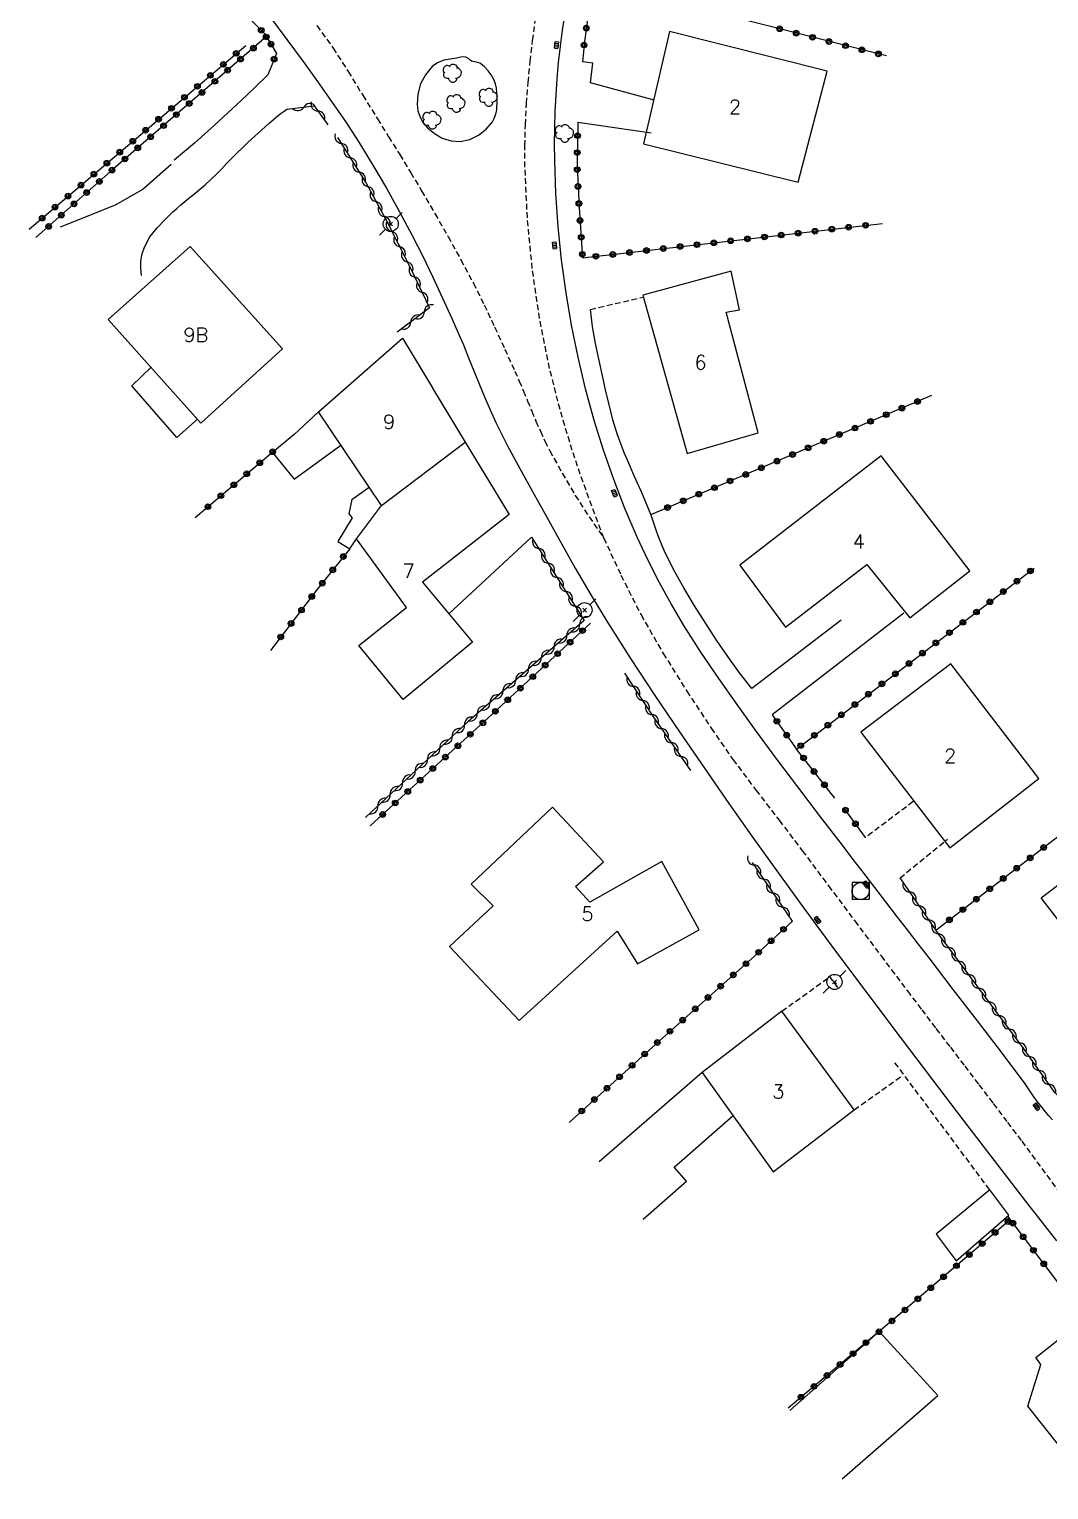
# Model space of a CAD drawing. Header units: millimetres. Extents: x 146000 to 146945, y 144000 to 145000.
# Drawn here: x 146339.9 to 146430, y 144000 to 144129 of the extents above; entities that cross this region are included whole.
import ezdxf
from ezdxf.enums import TextEntityAlignment as Align

# ---------------------------------------------------------------- set-up
doc = ezdxf.new("R2010")
doc.units = ezdxf.units.MM
doc.linetypes.add('DASHED', pattern=[0.75, 0.5, -0.25])
doc.layers.get('0').update_dxf_attribs({"linetype": 'CONTINUOUS'})
for name, color, linetype in [('W0001', 6, 'DASHED'), ('W0014', 7, 'CONTINUOUS'), ('W0015', 2, 'CONTINUOUS'), ('W0017', 7, 'CONTINUOUS'), ('W0101', 7, 'CONTINUOUS'), ('W0104', 1, 'CONTINUOUS'), ('W0112', 1, 'DASHED'), ('W0300', 7, 'CONTINUOUS'), ('W0310', 3, 'CONTINUOUS'), ('W0323', 7, 'CONTINUOUS'), ('W0333', 7, 'CONTINUOUS'), ('W0401', 7, 'CONTINUOUS'), ('W0420', 7, 'CONTINUOUS'), ('W0473', 7, 'CONTINUOUS'), ('W0991', 7, 'CONTINUOUS'), ('W1102', 7, 'CONTINUOUS')]:
    doc.layers.add(name, color=color, linetype=linetype)
doc.styles.get("Standard").update_dxf_attribs({"font": 'romans.shx', "width": 0.85})

# ---------------------------------------------------------------- blocks, each defined once
blk = doc.blocks.new('T401')
for p, q in [((-0.3, 0.3), (0, 0.3)), ((-0.3, -0.25), (-0.3, 0.3)), ((-0.3, 0.15), (0, 0.15)), ((-0.3, 0), (0, 0)), ((0, 0.3), (0, -0.25)), ((-0.3, -0.15), (0, -0.15)), ((-0.3, -0.25), (-0.3, -0.3)), ((-0.3, -0.3), (0, -0.3)), ((0, -0.3), (0, -0.25))]:
    blk.add_line(p, q)
blk = doc.blocks.new('T300')
for p, q in [((-0.8, 0.51), (-0.86, 0.34)), ((-0.86, 0.34), (-0.86, 0.17)), ((-0.86, 0.17), (-0.74, 0.06)), ((-0.69, 0.63), (-0.8, 0.51)), ((-0.8, -0.06), (-0.74, 0.06)), ((-0.74, 0.06), (-0.69, 0.11)), ((-0.57, 0.69), (-0.69, 0.63)), ((-0.46, 0.69), (-0.57, 0.69)), ((-0.29, 0.63), (-0.46, 0.69)), ((-0.29, 0.63), (-0.17, 0.74)), ((-0.23, 0.57), (-0.29, 0.63)), ((-0.17, 0.74), (-0.06, 0.8)), ((-0.06, 0.8), (0.06, 0.8)), ((0.06, 0.8), (0.23, 0.74)), ((0.23, 0.74), (0.34, 0.63)), ((0.34, 0.63), (0.4, 0.51)), ((0.46, 0.46), (0.34, 0.46)), ((0.4, 0.51), (0.4, 0.46)), ((0.57, 0.4), (0.46, 0.46)), ((0.57, 0.4), (0.69, 0.29)), ((0.69, 0.29), (0.74, 0.17)), ((0.74, 0.06), (0.69, -0.17)), ((0.74, 0.17), (0.74, 0.06)), ((-0.8, -0.17), (-0.8, -0.06)), ((-0.8, -0.23), (-0.8, -0.17)), ((-0.74, -0.34), (-0.8, -0.23)), ((-0.69, -0.4), (-0.74, -0.34)), ((-0.51, -0.46), (-0.69, -0.4)), ((-0.4, -0.46), (-0.51, -0.46)), ((-0.4, -0.46), (-0.34, -0.46)), ((-0.34, -0.46), (-0.34, -0.4)), ((-0.34, -0.51), (-0.34, -0.46)), ((-0.29, -0.63), (-0.34, -0.51)), ((-0.17, -0.74), (-0.29, -0.63)), ((-0.06, -0.8), (-0.17, -0.74)), ((0.06, -0.8), (-0.06, -0.8)), ((0.17, -0.74), (0.06, -0.8)), ((0.23, -0.69), (0.17, -0.74)), ((0.29, -0.46), (0.23, -0.46)), ((0.29, -0.63), (0.23, -0.69)), ((0.46, -0.4), (0.29, -0.46)), ((0.34, -0.51), (0.29, -0.63)), ((0.34, -0.51), (0.34, -0.46)), ((0.57, -0.34), (0.46, -0.4)), ((0.63, -0.29), (0.57, -0.34)), ((0.69, -0.17), (0.63, -0.29))]:
    blk.add_line(p, q)
blk = doc.blocks.new('T420')
for p, q in [((0.75, 0.75), (-0.75, 0.75)), ((-0.75, 0.75), (-0.75, -0.75)), ((0.75, 0.75), (0.75, -0.75)), ((0.75, -0.75), (-0.75, -0.75))]:
    blk.add_line(p, q)
blk.add_ellipse((0, 0), major_axis=(-0.53, 0.53), ratio=1, start_param=3.926991, end_param=10.210176)
blk = doc.blocks.new('T473')
for p, q in [((-0.166667, 0.166667), (0.166667, -0.166667)), ((-0.166667, -0.166667), (0.166667, 0.166667)), ((0.500001, 0.500001), (1.000002, 1.000002)), ((-1.000002, -1.000002), (-0.500001, -0.500001))]:
    blk.add_line(p, q)
blk.add_ellipse((0, 0), major_axis=(0.471405, 0.471405), ratio=1, start_param=5.4977871438, end_param=11.780972451)
blk = doc.blocks.new('t323o')
at = {"color": 0, "linetype": 'Continuous'}
for radius in [0.25, 0.15]:
    blk.add_circle((0, 0), radius, dxfattribs=at)
blk = doc.blocks.new('t310o')
at = {"color": 0, "linetype": 'Continuous'}
for centre, start, end in [((-0.5, 0.38), 216.8699, 323.1304), ((0.5, -0.37), 36.8699, 143.1303)]:
    blk.add_arc(centre, 0.625, start, end, dxfattribs=at)

msp = doc.modelspace()

# ---------------------------------------------------------------- linework, layer by layer
at = {"layer": 'W0001'}
for points in [[(146390.7, 144084.09), (146389.38, 144087.61), (146388.37, 144090.43), (146387.46, 144093.29), (146386.64, 144096.17), (146385.91, 144099.08), (146385.02, 144103.48), (146384.37, 144107.91), (146383.94, 144112.38), (146383.73, 144116.86), (146383.72, 144118.73), (146383.77, 144120.6), (146383.87, 144122.48), (146384.01, 144124.34), (146384.2, 144126.21), (146384.41, 144128.06), (146384.65, 144129.92), (146384.91, 144131.77), (146385.28, 144134.26), (146385.7, 144136.75), (146386.17, 144139.23), (146386.71, 144141.69)], [(146365.32, 144129.37), (146366.76, 144127.38), (146368.1, 144125.31), (146369.38, 144123.21), (146370.68, 144121.13), (146371.67, 144119.55), (146372.66, 144117.97), (146373.63, 144116.37), (146374.59, 144114.77), (146375.77, 144112.75), (146376.93, 144110.72), (146378.07, 144108.67), (146379.17, 144106.6), (146380.13, 144104.68), (146381.05, 144102.74), (146381.94, 144100.79), (146382.83, 144098.84), (146383.22, 144097.96), (146383.6, 144097.08), (146383.96, 144096.19), (146384.33, 144095.3), (146384.7, 144094.41), (146385.09, 144093.53), (146385.49, 144092.65), (146385.93, 144091.79), (146387.02, 144089.81), (146388.18, 144087.86), (146389.4, 144085.95), (146390.7, 144084.09)], [(146390.7, 144084.09), (146392.22, 144080.81), (146393.99, 144077.3), (146395.95, 144073.89), (146398.04, 144070.57), (146400.2, 144067.29), (146402.12, 144064.52), (146404.15, 144061.82), (146406.21, 144059.15), (146408.25, 144056.46), (146410.57, 144053.36), (146412.89, 144050.26), (146415.22, 144047.17), (146417.55, 144044.07), (146418.81, 144042.41), (146420.07, 144040.75), (146421.34, 144039.1), (146422.61, 144037.44), (146423.87, 144035.78), (146425.14, 144034.12), (146426.4, 144032.46), (146427.65, 144030.8), (146435.55, 144020.1)]]:
    msp.add_lwpolyline(points, dxfattribs=at)
at = {"layer": 'W0014'}
for points in [[(146427.97, 144035.88), (146425.85, 144038.66), (146423.73, 144041.44), (146421.6, 144044.21), (146419.47, 144046.99), (146418.51, 144048.24), (146417.55, 144049.48), (146416.59, 144050.72), (146415.63, 144051.96), (146414.67, 144053.2), (146413.71, 144054.45), (146412.76, 144055.69), (146411.8, 144056.94), (146409.87, 144059.47), (146407.93, 144062), (146406.01, 144064.54), (146404.12, 144067.11), (146402.48, 144069.39), (146400.86, 144071.67), (146399.27, 144074), (146397.77, 144076.37), (146396.66, 144078.27), (146395.59, 144080.2), (146394.59, 144082.16), (146393.65, 144084.16), (146392.57, 144086.69), (146391.58, 144089.25), (146390.67, 144091.85), (146389.85, 144094.48), (146389.09, 144097.27), (146388.42, 144100.08), (146387.85, 144102.91), (146387.37, 144105.76), (146386.97, 144108.67), (146386.66, 144111.59), (146386.45, 144114.53), (146386.36, 144117.47), (146386.35, 144118.91), (146386.37, 144120.35), (146386.41, 144121.79), (146386.48, 144123.23), (146386.58, 144124.67), (146386.7, 144126.11), (146386.86, 144127.54), (146387.05, 144128.97), (146387.61, 144132.45)], [(146361.23, 144130.07), (146362.67, 144128.13), (146364.11, 144126.18), (146365.38, 144124.43), (146366.63, 144122.67), (146367.86, 144120.88), (146369.04, 144119.07), (146370.28, 144117.04), (146371.48, 144114.99), (146372.64, 144112.91), (146373.76, 144110.81), (146374.69, 144108.99), (146375.59, 144107.15), (146376.45, 144105.29), (146377.3, 144103.43), (146377.8, 144102.29), (146378.28, 144101.15), (146378.74, 144100.01), (146379.2, 144098.86), (146379.67, 144097.71), (146380.15, 144096.57), (146380.64, 144095.43), (146381.16, 144094.31), (146382.19, 144092.25), (146383.27, 144090.22), (146384.39, 144088.21), (146385.51, 144086.2), (146386.84, 144083.82), (146388.18, 144081.44), (146389.56, 144079.08), (146390.97, 144076.74), (146393.06, 144073.45), (146395.2, 144070.19), (146397.39, 144066.97), (146399.59, 144063.75), (146401.75, 144060.64), (146403.94, 144057.55), (146406.15, 144054.47), (146408.38, 144051.4), (146411.2, 144047.58), (146414.04, 144043.78), (146416.89, 144039.99), (146419.76, 144036.21), (146422.48, 144032.65), (146425.22, 144029.09), (146427.97, 144025.54), (146430.72, 144022)], [(146430.36, 144032.68), (146430.04, 144033.03), (146429.74, 144033.4), (146429.45, 144033.77), (146429.05, 144034.28), (146428.67, 144034.8), (146428.3, 144035.33), (146427.95, 144035.87)]]:
    msp.add_lwpolyline(points, dxfattribs=at)
at = {"layer": 'W0015'}
msp.add_lwpolyline([(146377.67, 144126.49), (146377.12, 144126.41), (146376.55, 144126.3), (146376, 144126.09), (146375.51, 144125.75), (146374.92, 144125.03), (146374.5, 144124.21), (146374.26, 144123.32), (146374.19, 144122.41), (146374.26, 144121.83), (146374.45, 144121.27), (146374.74, 144120.76), (146375.12, 144120.32), (146375.73, 144119.82), (146376.42, 144119.42), (146377.2, 144119.18), (146378.01, 144119.13), (146378.86, 144119.31), (146379.63, 144119.68), (146380.3, 144120.22), (146380.85, 144120.86), (146380.99, 144121.11), (146381.1, 144121.38), (146381.18, 144121.65), (146381.23, 144121.93), (146381.25, 144122.21), (146381.26, 144122.48), (146381.26, 144122.76), (146381.26, 144123.03), (146381.25, 144123.43), (146381.21, 144123.83), (146381.12, 144124.23), (146380.97, 144124.61), (146380.75, 144125.01), (146380.47, 144125.38), (146380.15, 144125.72), (146379.79, 144126.01), (146379.66, 144126.07), (146379.53, 144126.11), (146379.4, 144126.13), (146379.27, 144126.15), (146379.13, 144126.18), (146378.99, 144126.23), (146378.87, 144126.31), (146378.76, 144126.42), (146378.5, 144126.58), (146378.19, 144126.6), (146377.91, 144126.54)], close=True, dxfattribs=at)
at = {"layer": 'W0017'}
for points in [[(146395.16, 144122.78), (146389.53, 144124.32), (146389.72, 144126.05), (146388.81, 144126.16)], [(146360.99, 144125.01), (146359.82, 144123.88), (146358.65, 144122.76), (146357.46, 144121.65), (146356.27, 144120.56), (146355.39, 144119.77), (146354.51, 144118.99), (146353.62, 144118.23), (146352.72, 144117.47)], [(146349.83, 144107.29), (146349.75, 144107.93), (146349.77, 144108.57), (146349.89, 144109.2), (146350.09, 144109.8), (146350.57, 144110.7), (146351.21, 144111.49), (146351.9, 144112.21), (146352.6, 144112.9), (146352.94, 144113.22), (146353.29, 144113.53), (146353.65, 144113.83), (146354.02, 144114.12), (146354.38, 144114.41), (146354.75, 144114.7), (146355.11, 144115), (146355.46, 144115.3), (146355.94, 144115.76), (146356.42, 144116.22), (146356.89, 144116.69), (146357.35, 144117.17), (146357.81, 144117.64), (146358.28, 144118.12), (146358.75, 144118.58), (146359.23, 144119.04), (146359.83, 144119.61), (146360.45, 144120.17), (146361.07, 144120.73), (146361.7, 144121.26), (146361.94, 144121.45), (146362.18, 144121.63), (146362.43, 144121.8), (146362.68, 144121.97)], [(146388.4, 144120.84), (146394.9, 144119.89)], [(146352.45, 144117.09), (146349.97, 144114.91), (146347.55, 144113.54), (146345.22, 144112.58), (146342.62, 144111.57)], [(146377, 144077.4), (146384.31, 144084.17)], [(146417.23, 144077.45), (146405.59, 144068.48)], [(146411.7, 144076.84), (146403.78, 144070.79)]]:
    msp.add_lwpolyline(points, dxfattribs=at)
at = {"layer": 'W0101'}
for points in [[(146396.52, 144128.83), (146394.22, 144118.93), (146407.89, 144115.54), (146410.44, 144125.33)], [(146362.3, 144100.8), (146354.14, 144109.84), (146346.88, 144103.39), (146355.08, 144094.25)], [(146394.14, 144105.54), (146398.07, 144091.55), (146404.34, 144093.38), (146401.52, 144104.04), (146402.7, 144104.24), (146401.96, 144107.68)], [(146415.23, 144091.34), (146402.72, 144081.69), (146406.76, 144076.21), (146413.97, 144081.76), (146417.75, 144077.03), (146423.07, 144081.19)], [(146421.38, 144072.98), (146413.42, 144066.95), (146421.29, 144056.73), (146429.17, 144062.83)], [(146429.36, 144052.29), (146441.06, 144061.22), (146446.45, 144054.07), (146434.82, 144045.24)], [(146412.85, 144033.58), (146406.44, 144042.28), (146399.41, 144036.87), (146405.67, 144028.1)]]:
    msp.add_lwpolyline(points, close=True, dxfattribs=at)
for points in [[(146371.05, 144086.96), (146365.47, 144095.24), (146372.89, 144101.74)], [(146372.89, 144101.74), (146375.56, 144097.35), (146375.54, 144097.32), (146378.45, 144092.55)], [(146378.45, 144092.55), (146382.34, 144086.17)], [(146382.34, 144086.17), (146374.68, 144080.18), (146379.08, 144074.89), (146372.97, 144069.82), (146369.04, 144074.6), (146373.24, 144077.95), (146368.82, 144084.02), (146371.05, 144086.96)], [(146388.21, 144053.29), (146390.66, 144055.47), (146386.16, 144060.31), (146378.98, 144053.52), (146380.92, 144051.6), (146377.06, 144048), (146383.22, 144041.45), (146391.89, 144049.36), (146393.68, 144046.47), (146399.12, 144049.47), (146395.83, 144055.5), (146389.45, 144051.93)], [(146389.45, 144051.93), (146388.21, 144053.29)]]:
    msp.add_lwpolyline(points, dxfattribs=at)
at = {"layer": 'W0104'}
for points in [[(146354.77, 144094.58), (146352.94, 144092.97), (146348.98, 144097.54), (146350.66, 144099.17)], [(146365.47, 144095.24), (146363.32, 144093.25), (146361.41, 144091.66), (146363.31, 144089.3), (146367.45, 144092.3)], [(146368.42, 144087.5), (146369.96, 144088.58)], [(146368.42, 144087.5), (146368.17, 144086.22), (146368.45, 144085.87), (146367.17, 144083.79), (146368.23, 144083.14), (146368.82, 144084.02)], [(146399.41, 144036.87), (146390.3, 144028.99)], [(146394.19, 144023.92), (146398.02, 144027.26), (146396.92, 144028.49), (146402.13, 144033.06)], [(146432.23, 144000), (146432.16, 144000.08), (146433.14, 144001.13), (146428.18, 144007.38), (146429.34, 144011.08), (146428.89, 144011.7), (146433.57, 144015.37)], [(146415.05, 144013.99), (146407.14, 144007.02)], [(146411.78, 144000.96), (146420.23, 144008.34), (146415.05, 144013.99)]]:
    msp.add_lwpolyline(points, dxfattribs=at)
msp.add_lwpolyline([(146421.86, 144020.22), (146426.5, 144024.25), (146424.82, 144026.51), (146420.1, 144022.58)], close=True, dxfattribs=at)
at = {"layer": 'W0112'}
for points in [[(146389.51, 144104.29), (146394.16, 144105.37)], [(146418.05, 144060.8), (146413.83, 144057.62)], [(146416.89, 144054.06), (146421.09, 144057.49)], [(146406.44, 144042.28), (146410.68, 144045.33)], [(146411.38, 144044.37), (146410.56, 144045.52)], [(146424.82, 144026.51), (146416.37, 144037.83)], [(146412.85, 144033.58), (146417.08, 144036.58)]]:
    msp.add_lwpolyline(points, dxfattribs=at)
at = {"layer": 'W0310'}
for points in [[(146362.68, 144121.97), (146365.08, 144122.27), (146366.3, 144120.6)], [(146367.16, 144119.48), (146369.69, 144115.43), (146371.39, 144112.28), (146373.57, 144107.99), (146375.3, 144104.44)], [(146375.3, 144104.44), (146372.43, 144102.27)], [(146384.31, 144084.17), (146388.96, 144076.81)], [(146388.96, 144076.81), (146378.67, 144067.85), (146369.62, 144059.4)], [(146398.39, 144063.56), (146395.11, 144068.27), (146392.57, 144072.14)], [(146407.37, 144050.24), (146403.84, 144055.41)], [(146437.55, 144032.59), (146435.46, 144032.39), (146433.02, 144032.8), (146430.58, 144035.09), (146427.79, 144039.04), (146420.34, 144049.04), (146416.89, 144054.06)]]:
    msp.add_lwpolyline(points, dxfattribs=at)
at = {"layer": 'W0323'}
for points in [[(146351.21, 144138.1), (146356.99, 144132.37), (146360.74, 144128.63), (146361.75, 144126.9), (146360.99, 144125.01)], [(146415.71, 144126.68), (146412.06, 144127.6), (146389.95, 144133.23), (146389.29, 144130.07), (146388.98, 144127.95), (146388.81, 144126.16)], [(146360.89, 144128.39), (146347.36, 144116.71), (146340.49, 144110.63)], [(146339.89, 144111.39), (146359.05, 144127.62)], [(146388.4, 144120.84), (146388.33, 144116.97), (146388.51, 144113.28), (146388.82, 144108.85), (146415.34, 144111.89)], [(146394.96, 144086.2), (146419.71, 144096.7)], [(146354.56, 144085.89), (146361.46, 144091.74)], [(146368.23, 144083.14), (146365.3, 144079.47), (146361.22, 144074.16)], [(146411.13, 144061.11), (146407.74, 144065.45), (146428.76, 144081.44)], [(146389.53, 144076.57), (146380.46, 144068.17), (146370.04, 144058.66)], [(146405.59, 144068.48), (146407.74, 144065.45)], [(146420.07, 144049.44), (146442.1, 144066.36)], [(146413.83, 144057.62), (146412.01, 144060.14)], [(146407.37, 144050.24), (146404.02, 144047.14), (146395.61, 144039.67), (146387.64, 144032.46)], [(146426.66, 144023.89), (146416.74, 144015.39), (146406.99, 144007.21)], [(146433.22, 144015.18), (146426.41, 144024.17)]]:
    msp.add_lwpolyline(points, dxfattribs=at)
at = {"layer": 'W0333'}
msp.add_lwpolyline([(146403.78, 144070.79), (146402.71, 144072.19), (146401.67, 144073.61), (146400.67, 144075.06), (146399.71, 144076.54), (146398.72, 144078.11), (146397.77, 144079.7), (146396.87, 144081.32), (146396.04, 144082.98), (146395.85, 144083.41), (146395.68, 144083.84), (146395.52, 144084.27), (146395.37, 144084.71), (146395.22, 144085.15), (146395.07, 144085.59), (146394.92, 144086.03), (146394.75, 144086.46), (146394.4, 144087.32), (146394.04, 144088.17), (146393.66, 144089.01), (146393.28, 144089.86), (146392.9, 144090.7), (146392.54, 144091.56), (146392.2, 144092.42), (146391.89, 144093.29), (146391.51, 144094.53), (146391.19, 144095.78), (146390.89, 144097.04), (146390.61, 144098.29), (146390.29, 144099.78), (146389.97, 144101.27), (146389.7, 144102.77), (146389.51, 144104.29)], dxfattribs=at)
at = {"layer": 'W1102'}
msp.add_lwpolyline([(146371.05, 144086.95), (146378.45, 144092.55)], dxfattribs=at)

# ---------------------------------------------------------------- block references
at = {"layer": 'W0300'}
for p in [(146377.35, 144125.15), (146377.67, 144122.48), (146380.53, 144123.03), (146375.55, 144121.01), (146387.26, 144119.83)]:
    msp.add_blockref('T300', p, dxfattribs=at)
at = {"layer": 'W0310'}
for p, rotation in [((146365.42, 144121.81), 306.015131569237), ((146364.17, 144122.16), 7.213073317839194), ((146367.49, 144118.96), 301.9697807666291), ((146368.28, 144117.69), 301.9697807666291), ((146369.07, 144116.41), 301.9697807666291), ((146369.85, 144115.13), 298.4687208972761), ((146370.56, 144113.81), 298.4687208972761), ((146371.28, 144112.49), 298.4687208972761), ((146371.96, 144111.16), 296.8474253381024), ((146372.64, 144109.82), 296.8474253381024), ((146373.32, 144108.48), 296.8474253381024), ((146373.98, 144107.14), 296.0656552862157), ((146374.64, 144105.79), 296.0656552862157), ((146374.83, 144104.08), 217.1247562576406), ((146373.63, 144103.18), 217.1247562576406), ((146384.95, 144083.15), 302.2530891133289), ((146385.76, 144081.88), 302.2530891133289), ((146386.56, 144080.61), 302.2530891133289), ((146387.36, 144079.35), 302.2530891133289), ((146388.16, 144078.08), 302.2530891133289), ((146387.43, 144075.48), 221.0428569456547), ((146388.56, 144076.47), 221.0428569456547), ((146386.3, 144074.5), 221.0428569456547), ((146385.17, 144073.51), 221.0428569456547), ((146382.91, 144071.54), 221.0428569456547), ((146384.04, 144072.53), 221.0428569456547), ((146381.77, 144070.56), 221.0428569456547), ((146393.32, 144070.99), 123.270678298389), ((146380.64, 144069.57), 221.0428569456547), ((146394.15, 144069.74), 123.270678298389), ((146378.39, 144067.59), 223.0634987482933), ((146379.51, 144068.59), 221.0428569456547), ((146394.97, 144068.49), 123.270678298389), ((146377.29, 144066.57), 223.0634987482933), ((146395.82, 144067.25), 124.8931767240163), ((146376.2, 144065.54), 223.0634987482933), ((146396.68, 144066.02), 124.8931767240163), ((146375.1, 144064.52), 223.0634987482933), ((146397.54, 144064.79), 124.8931767240163), ((146372.91, 144062.47), 223.0634987482933), ((146374.01, 144063.49), 223.0634987482933), ((146371.81, 144061.45), 223.0634987482933), ((146370.72, 144060.42), 223.0634987482933), ((146403.99, 144055.2), 124.2305298407965), ((146404.84, 144053.96), 124.2305298407965), ((146405.68, 144052.72), 124.2305298407965), ((146417.74, 144052.82), 124.5792124555434), ((146406.52, 144051.48), 124.2305298407965), ((146418.59, 144051.59), 124.5792124555434), ((146419.44, 144050.35), 124.5792124555434), ((146420.29, 144049.12), 124.5792124555434), ((146421.18, 144047.91), 126.6768594913274), ((146422.08, 144046.71), 126.6768594913274), ((146422.98, 144045.51), 126.6768594913274), ((146423.87, 144044.3), 126.6768594913274), ((146424.77, 144043.1), 126.6768594913274), ((146425.66, 144041.9), 126.6768594913274), ((146426.56, 144040.7), 126.6768594913274), ((146427.46, 144039.49), 126.6768594913274), ((146428.33, 144038.28), 125.2016521713147), ((146429.2, 144037.05), 125.2016521713147), ((146430.06, 144035.82), 125.2016521713147)]:
    msp.add_blockref('t310o', p, dxfattribs=dict(at, rotation=rotation))
at = {"layer": 'W0323'}
for p, rotation in [((146360.41, 144128.95), 315.099405363008), ((146389.15, 144129.14), 261.6122881018613), ((146406.25, 144129.08), 165.7062094665986), ((146407.71, 144128.7), 165.7062094665986), ((146359.72, 144127.38), 220.7842032051765), ((146360.85, 144128.36), 220.7842032051765), ((146361.27, 144127.73), 300.3390226419684), ((146388.95, 144127.65), 264.6273845506971), ((146409.16, 144128.33), 165.7062094665986), ((146410.61, 144127.96), 165.7062094665986), ((146412.07, 144127.59), 165.9678974974915), ((146358.2, 144126.91), 40.28940071966186), ((146358.58, 144126.4), 220.7842032051765), ((146361.55, 144126.4), 247.979287589447), ((146413.52, 144127.23), 165.9678974974915), ((146414.98, 144126.87), 165.9678974974915), ((146355.91, 144124.97), 40.28940071966186), ((146357.06, 144125.94), 40.28940071966186), ((146357.44, 144125.42), 220.7842032051765), ((146354.77, 144124), 40.28940071966186), ((146356.31, 144124.44), 220.7842032051765), ((146353.62, 144123.03), 40.28940071966186), ((146354.04, 144122.48), 220.7842032051765), ((146355.17, 144123.46), 220.7842032051765), ((146351.33, 144121.09), 40.28940071966186), ((146352.48, 144122.06), 40.28940071966186), ((146352.9, 144121.5), 220.7842032051765), ((146350.19, 144120.12), 40.28940071966186), ((146351.77, 144120.52), 220.7842032051765), ((146349.05, 144119.15), 40.28940071966186), ((146349.49, 144118.56), 220.7842032051765), ((146350.63, 144119.54), 220.7842032051765), ((146388.38, 144119.64), 268.9497689810985), ((146346.76, 144117.21), 40.28940071966186), ((146347.9, 144118.18), 40.28940071966186), ((146348.36, 144117.58), 220.7842032051765), ((146388.35, 144118.14), 268.9497689810985), ((146345.61, 144116.24), 40.28940071966186), ((146347.22, 144116.6), 221.5353412018059), ((146388.35, 144116.64), 272.8608529999012), ((146344.47, 144115.27), 40.28940071966186), ((146344.98, 144114.61), 221.5353412018059), ((146346.1, 144115.6), 221.5353412018059), ((146388.42, 144115.15), 272.8608529999012), ((146342.18, 144113.33), 40.28940071966186), ((146343.33, 144114.3), 40.28940071966186), ((146343.86, 144113.61), 221.5353412018059), ((146388.5, 144113.65), 272.8608529999012), ((146341.04, 144112.36), 40.28940071966186), ((146342.73, 144112.62), 221.5353412018059), ((146388.59, 144112.15), 273.9828458375162), ((146341.61, 144111.62), 221.5353412018059), ((146404.9, 144110.69), 6.546117240161349), ((146406.39, 144110.86), 6.546117240161349), ((146407.88, 144111.03), 6.546117240161349), ((146409.37, 144111.2), 6.546117240161349), ((146410.86, 144111.38), 6.546117240161349), ((146412.35, 144111.55), 6.546117240161349), ((146413.85, 144111.72), 6.546117240161349), ((146388.7, 144110.66), 273.9828458375162), ((146394.47, 144109.49), 6.546117240161349), ((146395.96, 144109.67), 6.546117240161349), ((146397.45, 144109.84), 6.546117240161349), ((146398.94, 144110.01), 6.546117240161349), ((146400.43, 144110.18), 6.546117240161349), ((146401.92, 144110.35), 6.546117240161349), ((146403.41, 144110.52), 6.546117240161349), ((146388.8, 144109.16), 273.9828458375162), ((146390, 144108.98), 6.546117240161349), ((146391.49, 144109.15), 6.546117240161349), ((146392.98, 144109.32), 6.546117240161349), ((146417.06, 144095.57), 22.98637528859307), ((146418.44, 144096.16), 22.98637528859307), ((146414.29, 144094.4), 22.98637528859307), ((146415.67, 144094.99), 22.98637528859307), ((146410.15, 144092.64), 22.98637528859307), ((146411.53, 144093.23), 22.98637528859307), ((146412.91, 144093.81), 22.98637528859307), ((146361.42, 144091.71), 40.28708918176213), ((146407.39, 144091.47), 22.98637528859307), ((146408.77, 144092.06), 22.98637528859307), ((146360.28, 144090.74), 40.28708918176213), ((146404.63, 144090.3), 22.98637528859307), ((146406.01, 144090.89), 22.98637528859307), ((146357.99, 144088.8), 40.28708918176213), ((146359.13, 144089.77), 40.28708918176213), ((146401.87, 144089.13), 22.98637528859307), ((146403.25, 144089.71), 22.98637528859307), ((146356.84, 144087.83), 40.28708918176213), ((146399.1, 144087.96), 22.98637528859307), ((146400.48, 144088.54), 22.98637528859307), ((146355.7, 144086.86), 40.28708918176213), ((146396.34, 144086.78), 22.98637528859307), ((146397.72, 144087.37), 22.98637528859307), ((146367.67, 144082.45), 231.4811264332001), ((146366.74, 144081.28), 231.4811264332001), ((146428.42, 144081.18), 37.23987457356285), ((146365.81, 144080.1), 231.4811264332001), ((146427.23, 144080.27), 37.23987457356285), ((146364.88, 144078.92), 232.4399857243091), ((146424.84, 144078.46), 37.23987457356285), ((146426.03, 144079.36), 37.23987457356285), ((146363.97, 144077.73), 232.4399857243091), ((146423.65, 144077.55), 37.23987457356285), ((146363.05, 144076.54), 232.4399857243091), ((146388.82, 144075.91), 222.8070998587211), ((146422.45, 144076.64), 37.23987457356285), ((146362.14, 144075.35), 232.4399857243091), ((146387.72, 144074.89), 222.8070998587211), ((146420.06, 144074.83), 37.23987457356285), ((146421.26, 144075.73), 37.23987457356285), ((146386.62, 144073.87), 222.8070998587211), ((146418.87, 144073.92), 37.23987457356285), ((146385.52, 144072.86), 222.8070998587211), ((146416.48, 144072.1), 37.23987457356285), ((146417.68, 144073.01), 37.23987457356285), ((146383.32, 144070.82), 222.8070998587211), ((146384.42, 144071.84), 222.8070998587211), ((146415.29, 144071.2), 37.23987457356285), ((146382.21, 144069.8), 222.8070998587211), ((146412.9, 144069.38), 37.23987457356285), ((146414.09, 144070.29), 37.23987457356285), ((146381.11, 144068.78), 222.8070998587211), ((146411.7, 144068.47), 37.23987457356285), ((146378.9, 144066.75), 222.4044905533555), ((146380.01, 144067.76), 222.4044905533555), ((146406, 144067.9), 305.3563683199231), ((146410.51, 144067.56), 37.23987457356285), ((146377.8, 144065.74), 222.4044905533555), ((146406.87, 144066.68), 305.3563683199231), ((146408.12, 144065.75), 37.23987457356285), ((146409.32, 144066.66), 37.23987457356285), ((146376.69, 144064.73), 222.4044905533555), ((146408.36, 144064.66), 128.0107575457038), ((146375.58, 144063.72), 222.4044905533555), ((146409.28, 144063.47), 128.0107575457038), ((146373.37, 144061.69), 222.4044905533555), ((146374.47, 144062.7), 222.4044905533555), ((146410.21, 144062.29), 128.0107575457038), ((146372.26, 144060.68), 222.4044905533555), ((146371.15, 144059.67), 222.4044905533555), ((146412.07, 144060.05), 126.0002831841359), ((146412.95, 144058.84), 126.0002831841359), ((146429.59, 144056.75), 37.53425049176177), ((146428.4, 144055.83), 37.53425049176177), ((146426.02, 144054.01), 37.53425049176177), ((146427.21, 144054.92), 37.53425049176177), ((146424.83, 144053.09), 37.53425049176177), ((146422.45, 144051.26), 37.53425049176177), ((146423.64, 144052.18), 37.53425049176177), ((146421.26, 144050.35), 37.53425049176177), ((146406.59, 144049.52), 222.7335399159007), ((146404.39, 144047.49), 222.7335399159007), ((146405.49, 144048.51), 222.7335399159007), ((146403.27, 144046.48), 221.6161972313064), ((146402.15, 144045.49), 221.6161972313064), ((146399.91, 144043.5), 221.6161972313064), ((146401.03, 144044.49), 221.6161972313064), ((146398.79, 144042.5), 221.6161972313064), ((146397.67, 144041.5), 221.6161972313064), ((146396.55, 144040.51), 221.6161972313064), ((146394.31, 144038.5), 222.1403729178236), ((146395.43, 144039.51), 222.1403729178236), ((146393.2, 144037.5), 222.1403729178236), ((146392.09, 144036.49), 222.1403729178236), ((146389.86, 144034.48), 222.1403729178236), ((146390.98, 144035.48), 222.1403729178236), ((146388.75, 144033.47), 222.1403729178236), ((146426.44, 144023.7), 220.5946341706524), ((146426.88, 144023.55), 127.1289000258738), ((146424.16, 144021.75), 220.5946341706524), ((146425.3, 144022.73), 220.5946341706524), ((146427.78, 144022.35), 127.1289000258738), ((146423.02, 144020.77), 220.5946341706524), ((146428.69, 144021.16), 127.1289000258738), ((146421.88, 144019.8), 220.5946341706524), ((146429.6, 144019.96), 127.1289000258738), ((146419.61, 144017.85), 220.5946341706524), ((146420.74, 144018.82), 220.5946341706524), ((146418.47, 144016.87), 220.5946341706524), ((146417.33, 144015.89), 220.5946341706524), ((146415.03, 144013.96), 219.9840157149192), ((146416.18, 144014.92), 219.9840157149192), ((146413.88, 144013), 219.9840157149192), ((146412.74, 144012.03), 219.9840157149192), ((146410.44, 144010.11), 219.9840157149192), ((146411.59, 144011.07), 219.9840157149192), ((146409.29, 144009.14), 219.9840157149192), ((146408.14, 144008.18), 219.9840157149192)]:
    msp.add_blockref('t323o', p, dxfattribs=dict(at, rotation=rotation))
at = {"layer": 'W0401'}
for p, rotation in [((146386.67, 144127.64), 353.0521992413479), ((146386.48, 144109.96), 6.088502570506737), ((146391.78, 144088.11), 21.04309247522293), ((146414.01, 144053.57), 37.6512984987559), ((146409.48, 144050.24), 216.2961120141117), ((146429.07, 144033.94), 37.54909154801583)]:
    msp.add_blockref('T401', p, dxfattribs=dict(at, rotation=rotation))
at = {"layer": 'W0420'}
msp.add_blockref('T420', (146413.4, 144052.9), dxfattribs=at)
at = {"layer": 'W0473'}
for p in [(146371.86, 144111.84), (146389, 144077.72), (146411.1, 144044.87)]:
    msp.add_blockref('T473', p, dxfattribs=at)

# ---------------------------------------------------------------- texts
at = {"layer": 'W0991'}
for s, p in [('2', (146402.3, 144122.18)), ('9B', (146354.63, 144102.05)), ('6', (146399.25, 144099.61)), ('9', (146371.71, 144094.35)), ('4', (146413.25, 144083.78)), ('7', (146373.43, 144081.18)), ('2', (146421.33, 144064.85)), ('5', (146389.25, 144050.88)), ('3', (146406.13, 144035.19))]:
    msp.add_text(s, height=1.25, dxfattribs=at).set_placement(p, align=Align.MIDDLE_CENTER)

doc.saveas('drawing.dxf')
